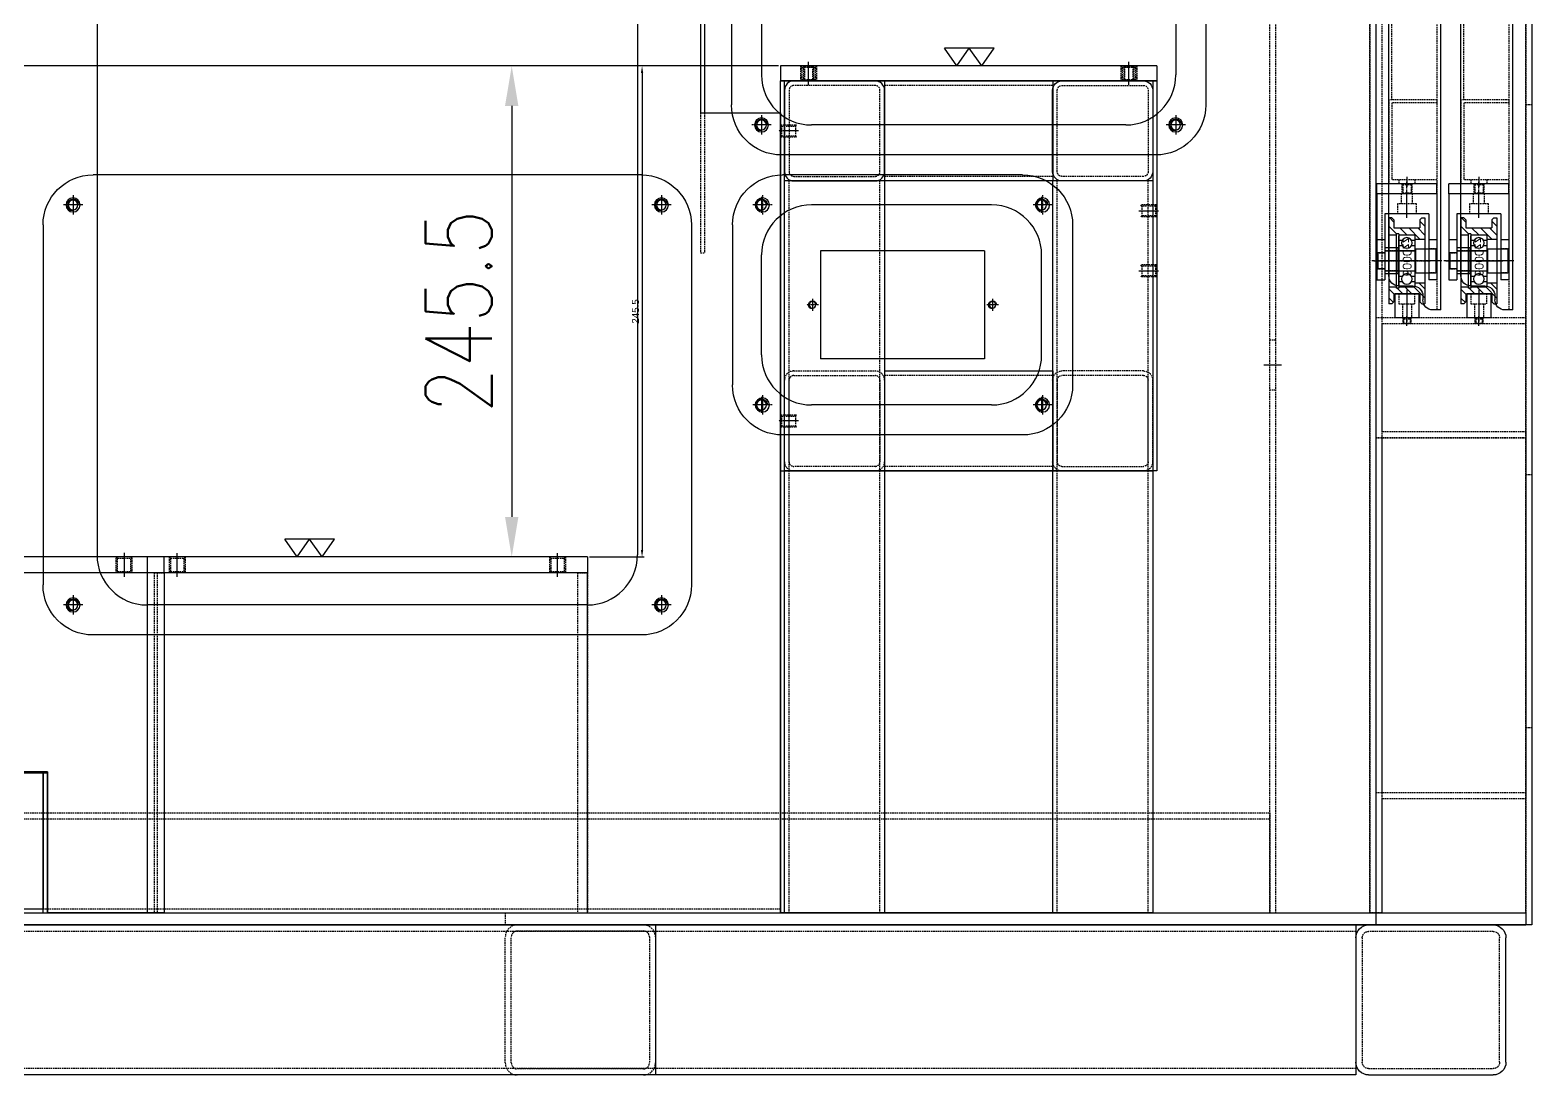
# Model space of a CAD drawing. Header units: millimetres. Extents: x -18234 to 26733, y 279 to 18488.
# Drawn here: x 18423 to 19174, y 5295 to 5817 of the extents above; entities that cross this region are included whole.
import ezdxf

# ---------------------------------------------------------------- set-up
doc = ezdxf.new("R2010")
doc.units = ezdxf.units.MM
doc.linetypes.add('CENTER', pattern=[2, 1.25, -0.25, 0.25, -0.25])
doc.linetypes.add('HIDDEN', pattern=[0.375, 0.25, -0.125])
doc.layers.add('CL', color=1, linetype='CENTER')
doc.layers.add('HL', color=2, linetype='HIDDEN')
doc.styles.add('ROAMNS', font='romans.shx', dxfattribs={"width": 0.8, "bigfont": 'whgtxt.shx'})
doc.styles.get("Standard").update_dxf_attribs({"font": 'arial.ttf'})
doc.styles.add('한글', font='romans.shx', dxfattribs={"bigfont": 'whgtxt.shx'})
doc.dimstyles.new('10 한덕_도면칫수', dxfattribs={"dimscale": 10, "dimtxt": 3.3, "dimasz": 2, "dimexe": 0.65, "dimexo": 1.25, "dimgap": 1, "dimtad": 1, "dimdsep": 46, "dimtxsty": 'ROAMNS', "dimcen": 0, "dimclrd": 7, "dimclre": 7, "dimclrt": 2, "dimadec": 0, "dimazin": 2, "dimtp": 0.1, "dimtm": 0.1, "dimtfac": 0.71, "dimtmove": 0, "dimatfit": 3, "dimfxl": 1, "dimlwd": -1, "dimlwe": -1, "dimarcsym": 1})
doc.dimstyles.new('사본 AM_ISO', dxfattribs={"dimtxt": 3.5, "dimasz": 3.5, "dimexe": 1, "dimexo": 1, "dimgap": 1.5, "dimtad": 1, "dimdsep": 46, "dimtxsty": 'Standard', "dimcen": 0, "dimclrd": 7, "dimclre": 7, "dimclrt": 2, "dimadec": 0, "dimazin": 2, "dimtp": 0.1, "dimtm": 0.1, "dimtfac": 0.71, "dimtmove": 0, "dimatfit": 3, "dimfxl": 8, "dimtfill": 1, "dimlwd": -1, "dimlwe": -1, "dimarcsym": 1})

# ---------------------------------------------------------------- blocks, each defined once
blk = doc.blocks.new('*D667')
at = {"color": 7, "linetype": 'ByBlock', "ltscale": 0.5, "transparency": 16777216}
for p, q in [((18784.83, 5799.13), (18657.53, 5799.13)), ((18664.03, 5779.13), (18664.03, 5573.63)), ((18675.48, 5553.63), (18670.53, 5553.63))]:
    blk.add_line(p, q, dxfattribs=at)
at = {"color": 7, "ltscale": 0.5, "transparency": 16777216}
for points in [[(18660.69, 5779.13), (18667.36, 5779.13), (18664.03, 5799.13)], [(18660.69, 5573.63), (18667.36, 5573.63), (18664.03, 5553.63)]]:
    blk.add_solid(points, dxfattribs=at)
at = {"layer": 'DEFPOINTS', "color": 0, "ltscale": 0.5, "transparency": 16777216}
for p in [(18797.33, 5799.13), (18662.98, 5553.63), (18664.03, 5553.63)]:
    blk.add_point(p, dxfattribs=at)
at = {"color": 2, "ltscale": 0.5, "transparency": 16777216, "insert": (18637.53, 5676.38), "char_height": 33, "attachment_point": 5, "rotation": 90, "style": 'ROAMNS', "bg_fill": 3, "box_fill_scale": 1.1, "bg_fill_color": 256, "bg_fill_true_color": 13158600, "bg_fill_transparency": 0}
blk.add_mtext('245.5', dxfattribs=at)
blk = doc.blocks.new('*D668')
at = {"color": 7, "linetype": 'ByBlock', "ltscale": 0.5, "transparency": 16777216}
for p, q in [((18784.83, 5799.13), (18395.41, 5799.13)), ((18401.91, 5779.13), (18401.91, 5253.13)), ((18408.13, 5233.13), (18395.41, 5233.13))]:
    blk.add_line(p, q, dxfattribs=at)
at = {"color": 7, "ltscale": 0.5, "transparency": 16777216}
for points in [[(18398.58, 5779.13), (18405.24, 5779.13), (18401.91, 5799.13)], [(18398.58, 5253.13), (18405.24, 5253.13), (18401.91, 5233.13)]]:
    blk.add_solid(points, dxfattribs=at)
at = {"layer": 'DEFPOINTS', "color": 0, "ltscale": 0.5, "transparency": 16777216}
for p in [(18797.33, 5799.13), (18401.91, 5233.13), (18420.63, 5233.13)]:
    blk.add_point(p, dxfattribs=at)
at = {"color": 2, "ltscale": 0.5, "transparency": 16777216, "insert": (18375.41, 5516.13), "char_height": 33, "attachment_point": 5, "rotation": 90, "style": 'ROAMNS', "bg_fill": 3, "box_fill_scale": 1.1, "bg_fill_color": 256, "bg_fill_true_color": 13158600, "bg_fill_transparency": 0}
blk.add_mtext('566', dxfattribs=at)
blk = doc.blocks.new('TUERTTRE')
at = {"color": 6, "ltscale": 0.5}
for p, q in [((299256.67, 16562.02), (299269.09, 16562.02)), ((299262.88, 16553.1), (299256.67, 16562.02)), ((299262.88, 16553.1), (299269.09, 16562.02)), ((299269.09, 16562.02), (299281.51, 16562.02)), ((299275.3, 16553.1), (299269.09, 16562.02)), ((299275.3, 16553.1), (299281.51, 16562.02))]:
    blk.add_line(p, q, dxfattribs=at)
blk = doc.blocks.new('78r5654')
at = {"ltscale": 0.5}
for p, q in [((237444.35, 2606.34), (237506.55, 2606.34)), ((237437.95, 2537.74), (237437.95, 2599.94)), ((237512.95, 2599.94), (237512.95, 2537.74)), ((237506.55, 2531.34), (237444.35, 2531.34))]:
    blk.add_line(p, q, dxfattribs=at)
for centre, start, end in [((237444.35, 2599.94), 90, 180), ((237506.55, 2599.94), 0, 90), ((237444.35, 2537.74), 180, 270), ((237506.55, 2537.74), 270, 0)]:
    blk.add_arc(centre, 6.4, start, end, dxfattribs=at)
at = {"layer": 'HL', "ltscale": 3}
for p, q in [((237441.15, 2537.74), (237441.15, 2599.94)), ((237444.35, 2603.14), (237506.55, 2603.14)), ((237509.75, 2599.94), (237509.75, 2537.74)), ((237506.55, 2534.54), (237444.35, 2534.54))]:
    blk.add_line(p, q, dxfattribs=at)
for centre, start, end in [((237444.35, 2599.94), 90, 180), ((237506.55, 2599.94), 0, 90), ((237444.35, 2537.74), 180, 270), ((237506.55, 2537.74), 270, 0)]:
    blk.add_arc(centre, 3.2, start, end, dxfattribs=at)
blk = doc.blocks.new('T7ETT')
at = {"ltscale": 0.5}
for p, q in [((208158.87, 18593.09), (206535.87, 18593.09)), ((206535.87, 18593.09), (206535.87, 18518.09)), ((206535.87, 18518.09), (208158.87, 18518.09))]:
    blk.add_line(p, q, dxfattribs=at)
at = {"layer": 'HL', "ltscale": 3}
for p, q in [((206535.87, 18589.89), (208158.87, 18589.89)), ((206535.87, 18521.29), (208158.87, 18521.29))]:
    blk.add_line(p, q, dxfattribs=at)
blk = doc.blocks.new('UWTWT')
at = {"ltscale": 0.5}
for p, q in [((206885.87, 18593.09), (206535.87, 18593.09)), ((206535.87, 18593.09), (206535.87, 18518.09)), ((206885.87, 18593.09), (206885.87, 18518.09)), ((206535.87, 18518.09), (206885.87, 18518.09))]:
    blk.add_line(p, q, dxfattribs=at)
at = {"layer": 'HL', "ltscale": 3}
for p, q in [((206535.87, 18589.89), (206885.87, 18589.89)), ((206535.87, 18521.29), (206885.87, 18521.29))]:
    blk.add_line(p, q, dxfattribs=at)
blk = doc.blocks.new('tyudrt')
at = {"layer": 'HL', "ltscale": 3}
for p, q in [((311320.86, 131.85), (311383.86, 131.85)), ((311320.86, 128.85), (311383.86, 128.85)), ((311314.86, 62.85), (311314.86, 125.85)), ((311317.86, 62.85), (311317.86, 125.85)), ((311386.86, 125.85), (311386.86, 62.85)), ((311389.86, 125.85), (311389.86, 62.85)), ((311383.86, 59.85), (311320.86, 59.85)), ((311383.86, 56.85), (311320.86, 56.85))]:
    blk.add_line(p, q, dxfattribs=at)
for centre, radius, start, end in [((311320.86, 125.85), 6, 90, 180), ((311320.86, 125.85), 3, 90, 180), ((311383.86, 125.85), 6, 0, 90), ((311383.86, 125.85), 3, 0, 90), ((311320.86, 62.85), 6, 180, 270), ((311320.86, 62.85), 3, 180, 270), ((311383.86, 62.85), 6, 270, 0), ((311383.86, 62.85), 3, 270, 0)]:
    blk.add_arc(centre, radius, start, end, dxfattribs=at)
blk = doc.blocks.new('567W45W')
at = {"ltscale": 0.5}
for p, q in [((195136.84, 17419.47), (195136.84, 16434.47)), ((195142.84, 17419.47), (195142.84, 16434.47)), ((195136.84, 16434.47), (195142.84, 16434.47))]:
    blk.add_line(p, q, dxfattribs=at)
at = {"layer": 'HL', "ltscale": 3}
blk.add_line((195136.84, 16944.47), (195142.84, 16944.47), dxfattribs=at)
blk = doc.blocks.new('e5y3q')
at = {"color": 6, "ltscale": 0.5}
for p, q in [((110805.03, -24522.91), (110805.03, -24098.91)), ((111466.53, -24098.91), (110805.03, -24098.91)), ((110805.03, -24098.91), (110805.03, -24105.91)), ((111466.53, -24098.91), (111466.53, -24228.91)), ((111466.53, -24110.91), (110810.03, -24110.91)), ((111466.53, -24228.91), (111506.53, -24228.91)), ((111506.53, -24228.91), (111506.53, -24628.91)), ((110805.03, -24522.91), (110905.03, -24522.91)), ((110905.03, -24628.91), (110905.03, -24522.91)), ((110992.03, -24558.91), (111138.03, -24558.91)), ((110992.03, -24628.91), (110992.03, -24558.91)), ((111138.03, -24628.91), (111138.03, -24558.91)), ((110905.03, -24628.91), (111506.53, -24628.91)), ((110992.03, -24626.91), (111138.03, -24626.91))]:
    blk.add_line(p, q, dxfattribs=at)
blk.add_arc((110810.03, -24105.91), 5, 180, 270, dxfattribs=at)
at = {"layer": 'HL', "ltscale": 3}
for p, q in [((111466.53, -24100.91), (110805.03, -24100.91)), ((110905.03, -24626.91), (110992.03, -24626.91)), ((111138.03, -24626.91), (111506.53, -24626.91))]:
    blk.add_line(p, q, dxfattribs=at)
blk = doc.blocks.new('89w4rw4')
at = {"color": 6, "ltscale": 0.5}
for p, q in [((107784.85, -24110.91), (107784.85, -24098.91)), ((107799.85, -24098.91), (107784.85, -24098.91)), ((107786.85, -24110.91), (107786.85, -24100.91)), ((107786.85, -24100.91), (107799.85, -24100.91)), ((107797.85, -24100.91), (107797.85, -24228.91)), ((107799.85, -24098.91), (107799.85, -24228.91)), ((107786.85, -24110.91), (107784.85, -24110.91)), ((107799.85, -24228.91), (107797.85, -24228.91))]:
    blk.add_line(p, q, dxfattribs=at)
at = {"layer": 'HL', "ltscale": 3}
for p, q in [((107797.85, -24228.91), (107797.85, -24298.91)), ((107799.85, -24228.91), (107799.85, -24298.91)), ((107799.85, -24298.91), (107797.85, -24298.91))]:
    blk.add_line(p, q, dxfattribs=at)
blk = doc.blocks.new('r6wtw')
at = {"color": 6, "ltscale": 0.5}
for p, q in [((107278.5, -24818.99), (107278.5, -24888.99)), ((107278.5, -24818.99), (107280.5, -24818.99)), ((107280.5, -24818.99), (107280.5, -24886.99)), ((107426.5, -24818.99), (107426.5, -24886.99)), ((107426.5, -24818.99), (107428.5, -24818.99)), ((107428.5, -24818.99), (107428.5, -24888.99)), ((107278.5, -24888.99), (107428.5, -24888.99)), ((107280.5, -24886.99), (107426.5, -24886.99))]:
    blk.add_line(p, q, dxfattribs=at)
blk = doc.blocks.new('r6utw')
at = {"color": 6}
for name, p in [('e5y3q', (-6528.91, 0)), ('r6wtw', (-2817.38, 260.07))]:
    blk.add_blockref(name, p, dxfattribs=at)
at = {"color": 6, "xscale": -1}
blk.add_blockref('89w4rw4', (212737.46, 0), dxfattribs=at)
blk = doc.blocks.new('6uqrr')
at = {"layer": 'CL', "ltscale": 0.5}
blk.add_line((112740.41, -23853.7), (112728.41, -23853.7), dxfattribs=at)
at = {"layer": 'HL', "ltscale": 3}
for p, q in [((112730.41, -23849.7), (112731.08, -23850.37)), ((112730.41, -23849.7), (112738.41, -23849.7)), ((112731.08, -23850.37), (112731.08, -23857.02)), ((112731.08, -23850.37), (112737.73, -23850.37)), ((112737.73, -23850.37), (112738.41, -23849.7)), ((112737.73, -23850.37), (112737.73, -23857.02)), ((112730.41, -23857.7), (112731.08, -23857.02)), ((112730.41, -23857.7), (112738.41, -23857.7)), ((112731.08, -23857.02), (112737.73, -23857.02)), ((112737.73, -23857.02), (112738.41, -23857.7))]:
    blk.add_line(p, q, dxfattribs=at)
blk = doc.blocks.new('rywrw')
at = {"color": 6, "ltscale": 0.5}
for p, q in [((112730.41, -24198.7), (112730.41, -23833.7)), ((112730.41, -23833.7), (112738.41, -23833.7)), ((112738.41, -24198.7), (112738.41, -23833.7)), ((112730.41, -24198.7), (112738.41, -24198.7))]:
    blk.add_line(p, q, dxfattribs=at)
at = {"color": 6}
for p in [(0, 0), (0, -190), (0, -325)]:
    blk.add_blockref('6uqrr', p, dxfattribs=at)
blk = doc.blocks.new('r5tuywew')
at = {"layer": 'HL', "ltscale": 3}
for p, q in [((112710.74, -24466.96), (112715.74, -24466.96)), ((112710.74, -24466.96), (112710.74, -24636.96)), ((112715.74, -24466.96), (112715.74, -24636.96)), ((112710.74, -24636.96), (112715.74, -24636.96))]:
    blk.add_line(p, q, dxfattribs=at)
blk = doc.blocks.new('45wr')
at = {"color": 6, "ltscale": 0.5}
for p, q in [((112123.22, -24466.96), (111758.22, -24466.96)), ((111758.22, -24466.96), (111758.22, -24488.96)), ((112123.22, -24466.96), (112123.22, -24636.96)), ((111833.22, -24498.96), (111768.22, -24498.96)), ((111833.22, -24636.96), (111833.22, -24498.96)), ((111914.47, -24566.46), (111914.47, -24636.96)), ((112064.97, -24566.46), (111914.47, -24566.46)), ((112064.97, -24566.46), (112064.97, -24636.96)), ((111914.47, -24636.96), (111833.22, -24636.96)), ((112123.22, -24636.96), (112064.97, -24636.96))]:
    blk.add_line(p, q, dxfattribs=at)
blk.add_arc((111768.22, -24488.96), 10, 180, 270, dxfattribs=at)
blk = doc.blocks.new('75tetrt')
at = {"color": 6, "rotation": 90}
blk.add_blockref('rywrw', (87994.8, -136101.01), dxfattribs=at)
at = {"color": 6}
for name, p in [('45wr', (70.28, 1096.35)), ('r5tuywew', (-807.23, 1096.35)), ('r5tuywew', (-522.23, 1096.35))]:
    blk.add_blockref(name, p, dxfattribs=at)
blk = doc.blocks.new('tyuiqr')
at = {"layer": 'CL', "ltscale": 0.5}
blk.add_line((114415.54, -24168.23), (114427.54, -24168.23), dxfattribs=at)
at = {"layer": 'HL', "ltscale": 3}
for p, q in [((114418.22, -24164.9), (114417.54, -24164.23)), ((114425.54, -24164.23), (114417.54, -24164.23)), ((114418.22, -24164.9), (114418.22, -24171.55)), ((114424.87, -24164.9), (114418.22, -24164.9)), ((114425.54, -24164.23), (114424.87, -24164.9)), ((114424.87, -24164.9), (114424.87, -24171.55)), ((114418.22, -24171.55), (114417.54, -24172.23)), ((114425.54, -24172.23), (114417.54, -24172.23)), ((114424.87, -24171.55), (114418.22, -24171.55)), ((114425.54, -24172.23), (114424.87, -24171.55))]:
    blk.add_line(p, q, dxfattribs=at)
blk = doc.blocks.new('t7iwtt')
at = {"color": 6, "ltscale": 0.5}
for p, q in [((114477.46, -24105.13), (114477.46, -24113.13)), ((114697.46, -24105.13), (114477.46, -24105.13)), ((114697.46, -24105.13), (114697.46, -24113.13)), ((114697.46, -24113.13), (114477.46, -24113.13))]:
    blk.add_line(p, q, dxfattribs=at)
at = {"color": 6, "rotation": 90}
for p in [(90324.24, -138530.67), (90514.24, -138530.67)]:
    blk.add_blockref('tyuiqr', p, dxfattribs=at)
blk = doc.blocks.new('t7w4t')
at = {"color": 6, "ltscale": 0.5}
for p, q in [((114697.46, -24534.48), (114477.46, -24534.48)), ((114477.46, -24534.48), (114477.46, -24704.47)), ((114697.46, -24704.47), (114697.46, -24534.48)), ((114477.46, -24704.47), (114697.46, -24704.47))]:
    blk.add_line(p, q, dxfattribs=at)
blk = doc.blocks.new('68qr')
at = {"layer": 'HL', "ltscale": 3}
for p, q in [((114226.88, -24534.48), (114221.88, -24534.48)), ((114221.88, -24534.48), (114221.88, -24704.47)), ((114226.88, -24534.48), (114226.88, -24704.47)), ((114226.88, -24704.47), (114221.88, -24704.47))]:
    blk.add_line(p, q, dxfattribs=at)
blk = doc.blocks.new('5yeqrt')
at = {"color": 6}
for name, p in [('t7iwtt', (0, 390.7)), ('t7w4t', (0, 812.05)), ('68qr', (255.58, 812.05))]:
    blk.add_blockref(name, p, dxfattribs=at)
at = {"color": 6, "xscale": -1}
blk.add_blockref('68qr', (228919.34, 812.05), dxfattribs=at)
blk = doc.blocks.new('56545')
at = {"ltscale": 0.5}
for p, q in [((237426.62, 2178.65), (237426.62, 2137.85)), ((237472.02, 2183.25), (237431.22, 2183.25)), ((237476.62, 2137.85), (237476.62, 2178.65)), ((237431.22, 2133.25), (237472.02, 2133.25))]:
    blk.add_line(p, q, dxfattribs=at)
for centre, start, end in [((237431.22, 2178.65), 90, 180), ((237472.02, 2178.65), 0, 90), ((237431.22, 2137.85), 180, 270), ((237472.02, 2137.85), 270, 0)]:
    blk.add_arc(centre, 4.6, start, end, dxfattribs=at)
at = {"layer": 'HL', "ltscale": 3}
for p, q in [((237428.92, 2178.65), (237428.92, 2137.85)), ((237472.02, 2180.95), (237431.22, 2180.95)), ((237474.32, 2137.85), (237474.32, 2178.65)), ((237431.22, 2135.55), (237472.02, 2135.55))]:
    blk.add_line(p, q, dxfattribs=at)
for centre, start, end in [((237431.22, 2178.65), 90, 180), ((237472.02, 2178.65), 0, 90), ((237431.22, 2137.85), 180, 270), ((237472.02, 2137.85), 270, 0)]:
    blk.add_arc(centre, 2.3, start, end, dxfattribs=at)
blk = doc.blocks.new('57WTEWR')
at = {"ltscale": 0.5}
for p, q in [((207561.59, 18318.75), (207477.59, 18318.75)), ((207477.59, 18318.75), (207477.59, 18268.75)), ((207561.59, 18318.75), (207561.59, 18268.75)), ((207477.59, 18268.75), (207561.59, 18268.75))]:
    blk.add_line(p, q, dxfattribs=at)
at = {"layer": 'HL', "ltscale": 3}
for p, q in [((207477.59, 18316.45), (207561.59, 18316.45)), ((207477.59, 18271.05), (207561.59, 18271.05))]:
    blk.add_line(p, q, dxfattribs=at)
blk = doc.blocks.new('56e43')
at = {"layer": 'HL', "ltscale": 3}
for p, q in [((237547.38, 2137.85), (237547.38, 2178.65)), ((237549.68, 2137.85), (237549.68, 2178.65)), ((237551.98, 2183.25), (237592.78, 2183.25)), ((237551.98, 2180.95), (237592.78, 2180.95)), ((237595.08, 2178.65), (237595.08, 2137.85)), ((237597.38, 2178.65), (237597.38, 2137.85)), ((237592.78, 2135.55), (237551.98, 2135.55)), ((237592.78, 2133.25), (237551.98, 2133.25))]:
    blk.add_line(p, q, dxfattribs=at)
for centre, radius, start, end in [((237551.98, 2178.65), 4.6, 90, 180), ((237551.98, 2178.65), 2.3, 90, 180), ((237592.78, 2178.65), 4.6, 0, 90), ((237592.78, 2178.65), 2.3, 0, 90), ((237551.98, 2137.85), 4.6, 180, 270), ((237551.98, 2137.85), 2.3, 180, 270), ((237592.78, 2137.85), 4.6, 270, 0), ((237592.78, 2137.85), 2.3, 270, 0)]:
    blk.add_arc(centre, radius, start, end, dxfattribs=at)
blk = doc.blocks.new('56WE4TE')
at = {"ltscale": 0.5}
for p, q in [((206953.59, 18318.75), (206587.59, 18318.75)), ((206587.59, 18318.75), (206587.59, 18268.75)), ((206953.59, 18318.75), (206953.59, 18268.75)), ((206587.59, 18268.75), (206953.59, 18268.75))]:
    blk.add_line(p, q, dxfattribs=at)
at = {"layer": 'HL', "ltscale": 3}
for p, q in [((206587.59, 18316.45), (206953.59, 18316.45)), ((206587.59, 18271.05), (206953.59, 18271.05))]:
    blk.add_line(p, q, dxfattribs=at)
blk = doc.blocks.new('53REYE')
at = {"layer": 'CL', "ltscale": 0.5}
blk.add_line((206234.52, 19611.92), (206234.52, 19623.42), dxfattribs=at)
at = {"layer": 'HL', "ltscale": 3}
for p, q in [((206232.02, 19621.42), (206232.45, 19620.98)), ((206232.02, 19621.42), (206232.02, 19613.92)), ((206236.58, 19620.98), (206232.45, 19620.98)), ((206232.45, 19620.98), (206232.45, 19614.35)), ((206237.02, 19621.42), (206236.58, 19620.98)), ((206236.58, 19620.98), (206236.58, 19614.35)), ((206237.02, 19621.42), (206237.02, 19613.92)), ((206232.45, 19614.35), (206232.02, 19613.92)), ((206236.58, 19614.35), (206232.45, 19614.35)), ((206236.58, 19614.35), (206237.02, 19613.92))]:
    blk.add_line(p, q, dxfattribs=at)
blk = doc.blocks.new('TUIR')
at = {"layer": 'CL', "ltscale": 0.5}
blk.add_line((206249.02, 19611.52), (206249.02, 19623.02), dxfattribs=at)
at = {"layer": 'HL', "ltscale": 3}
for p, q in [((206245.02, 19621.02), (206245.7, 19620.35)), ((206245.02, 19621.02), (206245.02, 19613.52)), ((206252.35, 19620.35), (206245.7, 19620.35)), ((206245.7, 19620.35), (206245.7, 19614.2)), ((206253.02, 19621.02), (206252.35, 19620.35)), ((206252.35, 19620.35), (206252.35, 19614.2)), ((206253.02, 19621.02), (206253.02, 19613.52)), ((206245.7, 19614.2), (206245.02, 19613.52)), ((206252.35, 19614.2), (206245.7, 19614.2)), ((206252.35, 19614.2), (206253.02, 19613.52))]:
    blk.add_line(p, q, dxfattribs=at)
blk = doc.blocks.new('UKWEYE')
at = {"color": 6, "ltscale": 0.5}
for p, q in [((116810.58, -28439.55), (116810.58, -28251.55)), ((116818.08, -28251.55), (116810.58, -28251.55)), ((116818.08, -28439.55), (116818.08, -28251.55)), ((116818.08, -28439.55), (116810.58, -28439.55))]:
    blk.add_line(p, q, dxfattribs=at)
at = {"extrusion": (0, 0, -1), "zscale": -1, "rotation": 90}
for name, p in [('TUIR', (-97197.06, -234514.58)), ('53REYE', (-97196.67, -234500.07)), ('TUIR', (-97197.06, -234674.58)), ('53REYE', (-97196.67, -234660.07))]:
    blk.add_blockref(name, p, dxfattribs=at)
blk = doc.blocks.new('yiwerw')
at = {"layer": 'CL', "ltscale": 0.5}
blk.add_line((240924.09, 36676.37), (240914.09, 36676.37), dxfattribs=at)
at = {"layer": 'HL', "ltscale": 3}
for p, q in [((240915.09, 36679.37), (240915.63, 36678.83)), ((240915.09, 36679.37), (240923.09, 36679.37)), ((240915.63, 36678.83), (240915.63, 36673.92)), ((240915.63, 36678.83), (240922.55, 36678.83)), ((240922.55, 36678.83), (240923.09, 36679.37)), ((240922.55, 36678.83), (240922.55, 36673.92)), ((240915.09, 36673.37), (240915.63, 36673.92)), ((240915.09, 36673.37), (240923.09, 36673.37)), ((240915.63, 36673.92), (240922.55, 36673.92)), ((240922.55, 36673.92), (240923.09, 36673.37))]:
    blk.add_line(p, q, dxfattribs=at)
blk = doc.blocks.new('67EWTE')
at = {"color": 6, "ltscale": 0.5}
for p, q in [((118320.44, -29360.15), (118320.44, -29555.15)), ((118322.44, -29360.15), (118320.44, -29360.15)), ((118322.44, -29360.15), (118322.44, -29555.15)), ((118320.44, -29555.15), (118322.44, -29555.15))]:
    blk.add_line(p, q, dxfattribs=at)
for p in [(-122594.65, -66101.52), (-122594.65, -66131.52)]:
    blk.add_blockref('yiwerw', p)
blk = doc.blocks.new('ERRW')
at = {"color": 6, "ltscale": 0.5}
for p, q in [((118616.12, -29360.15), (118432.12, -29360.15)), ((118432.12, -29360.15), (118432.12, -29555.15)), ((118616.12, -29555.15), (118616.12, -29360.15)), ((118432.12, -29555.15), (118616.12, -29555.15))]:
    blk.add_line(p, q, dxfattribs=at)
blk = doc.blocks.new('5yrwrr')
at = {"color": 6, "ltscale": 0.5}
for p, q in [((118320.44, -29631.36), (118320.44, -30047.36)), ((118322.44, -29631.36), (118320.44, -29631.36)), ((118322.44, -29631.36), (118322.44, -30047.36)), ((118320.44, -29852.36), (118322.44, -29852.36)), ((118320.44, -30047.36), (118322.44, -30047.36))]:
    blk.add_line(p, q, dxfattribs=at)
at = {"extrusion": (0, 0, -1), "zscale": -1, "rotation": 180}
for p in [(122594.65, 6799.02), (122594.65, 6654.02)]:
    blk.add_blockref('yiwerw', p, dxfattribs=at)
blk = doc.blocks.new('6urtw')
at = {"color": 6, "ltscale": 0.5}
for p, q in [((118649.37, -29746.16), (118465.37, -29746.16)), ((118465.37, -29746.16), (118465.37, -29967.16)), ((118649.37, -29967.16), (118649.37, -29746.16)), ((118465.37, -29967.16), (118649.37, -29967.16))]:
    blk.add_line(p, q, dxfattribs=at)
blk = doc.blocks.new('eywrwtq')
at = {"color": 6}
for name, p in [('TUERTTRE', (-180741.93, -44218.73)), ('67EWTE', (113.04, 1687.01)), ('ERRW', (3.37, 1687.01)), ('6urtw', (-29.89, 1878.03))]:
    blk.add_blockref(name, p, dxfattribs=at)
at = {"color": 6, "xscale": -1, "rotation": 270}
blk.add_blockref('UKWEYE', (146873.04, -144483.72), dxfattribs=at)
at = {"color": 0}
for name, p in [('56545', (-118991.13, -29856.38)), ('56e43', (-119111.89, -30001.38))]:
    blk.add_blockref(name, p, dxfattribs=at)
for p in [(-88992.11, -45991.88), (-88992.11, -46136.88)]:
    blk.add_blockref('57WTEWR', p)
at = {"color": 0, "xscale": -1}
for name, p in [('56545', (356046.1, -29856.38)), ('56e43', (356166.86, -30001.38))]:
    blk.add_blockref(name, p, dxfattribs=at)
at = {"color": 6, "rotation": 180}
blk.add_blockref('5yrwrr', (236941.92, -57720.49), dxfattribs=at)
at = {"rotation": 90}
for p in [(136754.23, -234676.72), (136888.23, -234676.72)]:
    blk.add_blockref('56WE4TE', p, dxfattribs=at)
blk = doc.blocks.new('*D496')
at = {"color": 7, "linetype": 'ByBlock', "ltscale": 0.5, "transparency": 16777216}
for p, q in [((114542.27, -25179.81), (114473.09, -25179.81)), ((114474.09, -25183.31), (114474.09, -25421.81)), ((114447.77, -25425.31), (114475.09, -25425.31))]:
    blk.add_line(p, q, dxfattribs=at)
at = {"color": 7, "ltscale": 0.5, "transparency": 16777216}
for points in [[(114473.51, -25183.31), (114474.67, -25183.31), (114474.09, -25179.81)], [(114473.51, -25421.81), (114474.67, -25421.81), (114474.09, -25425.31)]]:
    blk.add_solid(points, dxfattribs=at)
at = {"layer": 'DEFPOINTS', "color": 0, "ltscale": 0.5, "transparency": 16777216}
for p in [(114543.27, -25179.81), (114446.77, -25425.31), (114474.09, -25425.31)]:
    blk.add_point(p, dxfattribs=at)
at = {"color": 2, "ltscale": 0.5, "transparency": 16777216, "insert": (114470.84, -25302.56), "char_height": 3.5, "attachment_point": 5, "rotation": 90, "bg_fill": 3, "box_fill_scale": 1.1, "bg_fill_color": 256, "bg_fill_true_color": 13158600, "bg_fill_transparency": 0}
blk.add_mtext('245.5', dxfattribs=at)
blk = doc.blocks.new('ertwwe')
at = {"ltscale": 0.5}
blk.add_circle((161401.83, 30797.41), 3.5, dxfattribs=at)
at = {"layer": 'CL', "ltscale": 0.5}
for p, q in [((161401.83, 30802.26), (161401.83, 30792.57)), ((161396.99, 30797.41), (161406.67, 30797.41))]:
    blk.add_line(p, q, dxfattribs=at)
blk = doc.blocks.new('56urfw')
at = {"ltscale": 0.5}
blk.add_circle((157533.11, 30589.18), 1.62, dxfattribs=at)
at = {"color": 1, "ltscale": 0.5}
blk.add_arc((157533.11, 30589.18), 2, 270, 180, dxfattribs=at)
at = {"layer": 'CL', "ltscale": 0.5}
for p, q in [((157533.11, 30592.18), (157533.11, 30586.18)), ((157530.11, 30589.18), (157536.11, 30589.18))]:
    blk.add_line(p, q, dxfattribs=at)
blk = doc.blocks.new('tyuwerwt')
at = {"ltscale": 0.5}
for p, q in [((160777.84, 30762.92), (160897.84, 30762.92)), ((160752.84, 30737.92), (160752.84, 30657.92)), ((160922.84, 30737.92), (160922.84, 30657.92)), ((160796.84, 30724.92), (160796.84, 30670.92)), ((160796.84, 30724.92), (160878.84, 30724.92)), ((160878.84, 30724.92), (160878.84, 30670.92)), ((160796.84, 30670.92), (160878.84, 30670.92)), ((160777.84, 30632.92), (160897.84, 30632.92))]:
    blk.add_line(p, q, dxfattribs=at)
for centre, start, end in [((160777.84, 30737.92), 90, 180), ((160897.84, 30737.92, 0), 0, 90), ((160777.84, 30657.92), 180, 270), ((160897.84, 30657.92, 0), 270, 360)]:
    blk.add_arc(centre, 25, start, end, dxfattribs=at)
for name, p in [('ertwwe', (-633.99, -49.49)), ('ertwwe', (-493.99, -49.49)), ('56urfw', (3259.73, 108.74)), ('56urfw', (3349.73, 108.74)), ('ertwwe', (-633.99, -149.49)), ('ertwwe', (-493.99, -149.49))]:
    blk.add_blockref(name, p)
blk = doc.blocks.new('r6werwt')
at = {"ltscale": 0.5}
for p, q in [((161001.34, 30792.92), (161275.34, 30792.92)), ((160976.34, 30767.92), (160976.34, 30587.92)), ((161300.34, 30767.92), (161300.34, 30587.92)), ((161001.34, 30562.92), (161275.34, 30562.92))]:
    blk.add_line(p, q, dxfattribs=at)
for centre, start, end in [((161001.34, 30767.92), 90, 180), ((161275.34, 30767.92), 0, 90), ((161001.34, 30587.92), 180, 270), ((161275.34, 30587.92), 270, 0)]:
    blk.add_arc(centre, 25, start, end, dxfattribs=at)
for p in [(-410.49, -19.49), (-116.49, -19.49), (-410.49, -219.49), (-116.49, -219.49)]:
    blk.add_blockref('ertwwe', p)
blk = doc.blocks.new('rtuset')
at = {"ltscale": 0.5}
for p, q in [((160744.34, 31082.92), (160931.34, 31082.92)), ((160719.34, 31057.92), (160719.34, 30827.92)), ((160956.34, 31057.92), (160956.34, 30827.92)), ((160744.34, 30802.92), (160931.34, 30802.92))]:
    blk.add_line(p, q, dxfattribs=at)
for centre, start, end in [((160744.34, 31057.92), 90, 180), ((160931.34, 31057.92, 0), 0, 90), ((160744.34, 30827.92), 180, 270), ((160931.34, 30827.92, 0), 270, 0)]:
    blk.add_arc(centre, 25, start, end, dxfattribs=at)
for p in [(-667.49, 270.51), (-460.49, 270.51), (-667.49, 20.51), (-460.49, 20.51)]:
    blk.add_blockref('ertwwe', p)
blk = doc.blocks.new('tyrtyu')
at = {"layer": 'CL'}
blk.add_line((-18266.34, 7235.12), (-18266.34, 7230.12), dxfattribs=at)
at = {"layer": 'HL', "ltscale": 3}
for p, q in [((-18270.34, 7233.62), (-18270.34, 7231.62)), ((-18262.34, 7233.62), (-18262.34, 7231.62))]:
    blk.add_line(p, q, dxfattribs=at)
blk = doc.blocks.new('tytrturu')
at = {"layer": 'HL', "ltscale": 3}
for p, q in [((-17591.51, 10560.16), (-17590.01, 10560.16)), ((-17591.51, 10538.16), (-17590.01, 10538.16))]:
    blk.add_line(p, q, dxfattribs=at)
blk = doc.blocks.new('tytryutu')
at = {"layer": 'CL'}
for p, q in [((-17684.88, 9947.16), (-17678.88, 9947.16)), ((-17684.88, 9887.16), (-17678.88, 9887.16))]:
    blk.add_line(p, q, dxfattribs=at)
at = {"layer": 'HL', "ltscale": 3}
for p, q in [((-17682.88, 9959.66), (-17680.88, 9959.66)), ((-17682.88, 9874.66), (-17680.88, 9874.66))]:
    blk.add_line(p, q, dxfattribs=at)
blk = doc.blocks.new('tyqrr')
at = {"layer": 'CL'}
blk.add_line((200805.98, 17330.07), (200805.98, 17336.07), dxfattribs=at)
at = {"layer": 'HL', "ltscale": 3}
for p, q in [((200799.38, 17332.07), (200799.38, 17334.07)), ((200812.58, 17332.07), (200812.58, 17334.07))]:
    blk.add_line(p, q, dxfattribs=at)
blk = doc.blocks.new('rtyq2eqe')
blk.add_line((202723.51, 14752.03), (202749.51, 14752.03))
at = {"ltscale": 0.5}
for p, q in [((202723.51, 13759.03), (202723.51, 14752.03)), ((202749.51, 13776.03), (202749.51, 14752.03)), ((202732.51, 13766.03), (202732.51, 13764.03)), ((202744.51, 13771.03), (202737.51, 13771.03)), ((202723.51, 13759.03), (202727.51, 13759.03))]:
    blk.add_line(p, q, dxfattribs=at)
blk.add_arc((202744.51, 13776.03), 5, 270, 0)
for centre, start, end in [((202727.51, 13764.03), 270, 0), ((202737.51, 13766.03), 90, 180)]:
    blk.add_arc(centre, 5, start, end, dxfattribs=at)
at = {"layer": 'HL', "ltscale": 3}
for p, q in [((202725.51, 14750.03), (202748.01, 14750.03)), ((202725.51, 14750.03), (202725.51, 13759.03)), ((202748.01, 13864.03), (202748.01, 14750.03)), ((202725.51, 14711.53), (202748.01, 14711.53)), ((202725.51, 14710.03), (202749.51, 14710.03)), ((202723.51, 14622.03), (202725.51, 14622.03)), ((202725.51, 13864.03), (202749.51, 13864.03)), ((202725.51, 13864.03), (202725.51, 13862.53)), ((202725.51, 13862.53), (202748.01, 13862.53)), ((202748.01, 13862.53), (202748.01, 13824.03)), ((202749.51, 13864.03), (202749.51, 13822.03)), ((202725.51, 13824.03), (202748.01, 13824.03)), ((202725.51, 13824.03), (202725.51, 13822.03)), ((202725.51, 13822.03), (202749.51, 13822.03))]:
    blk.add_line(p, q, dxfattribs=at)
for name, p in [('tyqrr', (1930.53, -2582.05)), ('tytrturu', (220339.52, 4184.86)), ('tytryutu', (220406.39, 4304.86)), ('tyrtyu', (221006.84, 6590.4))]:
    blk.add_blockref(name, p)
blk = doc.blocks.new('trtyrr')
at = {"layer": 'CL'}
blk.add_line((-17983.17, 8758.15), (-17990.17, 8758.15), dxfattribs=at)
at = {"layer": 'HL', "ltscale": 3}
for p, q in [((-17989.17, 8760.65), (-17988.73, 8760.22)), ((-17989.17, 8760.65), (-17984.17, 8760.65)), ((-17988.73, 8760.22), (-17988.73, 8756.09)), ((-17988.73, 8760.22), (-17984.6, 8760.22)), ((-17984.6, 8760.22), (-17984.17, 8760.65)), ((-17984.6, 8760.22), (-17984.6, 8756.09)), ((-17989.17, 8755.65), (-17988.73, 8756.09)), ((-17989.17, 8755.65), (-17984.17, 8755.65)), ((-17988.73, 8756.09), (-17984.6, 8756.09)), ((-17984.6, 8756.09), (-17984.17, 8755.65))]:
    blk.add_line(p, q, dxfattribs=at)
blk = doc.blocks.new('ryuew')
at = {"ltscale": 0.5}
for p, q in [((201655.49, 16182.91), (201660.49, 16182.91)), ((201655.49, 16182.91), (201655.49, 16152.91)), ((201660.49, 16182.91), (201660.49, 16152.91)), ((201655.49, 16152.91), (201660.49, 16152.91))]:
    blk.add_line(p, q, dxfattribs=at)
at = {"extrusion": (0, 0, -1), "zscale": -1}
blk.add_blockref('trtyrr', (-183671.33, 7409.75), dxfattribs=at)
blk = doc.blocks.new('tyuwtt')
at = {"layer": 'CL'}
blk.add_line((-18535.92, 8734.93), (-18528.92, 8734.93), dxfattribs=at)
at = {"layer": 'HL', "ltscale": 3}
for p, q in [((-18534.42, 8738.93), (-18530.42, 8738.93)), ((-18534.42, 8730.93), (-18530.42, 8730.93))]:
    blk.add_line(p, q, dxfattribs=at)
blk = doc.blocks.new('RERE')
at = {"layer": 'CL'}
blk.add_line((201660.76, 16292.72), (201667.76, 16292.72), dxfattribs=at)
at = {"layer": 'HL', "ltscale": 3}
for p, q in [((201662.26, 16298.72), (201666.26, 16298.72)), ((201662.26, 16286.72), (201666.26, 16286.72))]:
    blk.add_line(p, q, dxfattribs=at)
blk = doc.blocks.new('IERWT')
at = {"layer": 'CL', "ltscale": 0.5}
blk.add_line((201717.61, 16347.01), (201717.61, 16361.01), dxfattribs=at)
at = {"layer": 'HL', "ltscale": 3}
for p, q in [((201712.86, 16349.01), (201712.86, 16354.01)), ((201712.86, 16354.01), (201722.36, 16354.01)), ((201714.86, 16354.01), (201714.86, 16359.01)), ((201720.36, 16354.01), (201720.36, 16359.01)), ((201722.36, 16354.01), (201722.36, 16349.01))]:
    blk.add_line(p, q, dxfattribs=at)
blk = doc.blocks.new('TUQEQR')
for p, q in [((201662.26, 16326.22), (201662.26, 16283.22)), ((201692.26, 16326.22), (201692.26, 16283.22)), ((201666.26, 16316.22), (201666.26, 16283.22)), ((201688.26, 16316.22), (201688.26, 16283.22)), ((201662.26, 16283.22), (201666.26, 16283.22)), ((201692.26, 16283.22), (201688.26, 16283.22))]:
    blk.add_line(p, q)
at = {"ltscale": 0.5}
for p, q in [((201662.26, 16326.22), (201692.26, 16326.22)), ((201666.26, 16316.22), (201688.26, 16316.22)), ((201662.26, 16303.22), (201666.26, 16303.22)), ((201688.26, 16303.22), (201692.26, 16303.22))]:
    blk.add_line(p, q, dxfattribs=at)
for name, p in [('IERWT', (-40.34, -32.79)), ('RERE', (0, 0))]:
    blk.add_blockref(name, p)
at = {"extrusion": (0, 0, -1), "zscale": -1}
blk.add_blockref('tyuwtt', (-183157.84, 7557.78), dxfattribs=at)
blk = doc.blocks.new('UTREE')
at = {"ltscale": 0.5}
h = blk.add_hatch(dxfattribs=at)
h.set_pattern_fill('ANSI31', color=1, style=0)
h.paths.add_polyline_path([(201430.48, 16367.01), (201438.48, 16367.01), (201438.48, 16367.61), (201439.83, 16367.61), (201439.83, 16367.01), (201443.48, 16367.01), (201443.48, 16375.51), (201441.98, 16375.51), (201440.98, 16374.51), (201440.98, 16370.51), (201427.98, 16370.51), (201427.98, 16374.51), (201426.98, 16375.51), (201425.48, 16375.51), (201425.48, 16364.91), (201430.48, 16364.91)])
h.paths.add_polyline_path([(201440.98, 16337.51), (201440.98, 16333.51), (201441.98, 16332.51), (201443.48, 16332.51), (201443.48, 16341.01), (201439.83, 16341.01), (201439.83, 16340.41), (201438.48, 16340.41), (201438.48, 16341.01), (201430.48, 16341.01), (201430.48, 16343.11), (201425.48, 16343.11), (201425.48, 16332.51), (201426.98, 16332.51), (201427.98, 16333.51), (201427.98, 16337.51)])
for p, q in [((201425.48, 16375.51), (201425.48, 16332.51)), ((201426.98, 16375.51), (201425.48, 16375.51)), ((201427.98, 16374.51), (201426.98, 16375.51)), ((201427.98, 16374.51), (201427.98, 16370.51)), ((201440.98, 16370.51), (201427.98, 16370.51)), ((201441.98, 16375.51), (201440.98, 16374.51)), ((201440.98, 16374.51), (201440.98, 16370.51)), ((201441.98, 16375.51), (201443.48, 16375.51)), ((201443.48, 16375.51), (201443.48, 16332.51)), ((201430.48, 16364.91), (201425.48, 16364.91)), ((201430.48, 16367.01), (201430.48, 16341.01)), ((201438.48, 16367.01), (201430.48, 16367.01)), ((201438.48, 16367.61), (201438.48, 16340.41)), ((201438.48, 16367.61), (201439.83, 16367.61)), ((201439.83, 16367.61), (201439.83, 16340.41)), ((201443.48, 16367.01), (201439.83, 16367.01)), ((201430.48, 16343.11), (201425.48, 16343.11)), ((201438.48, 16341.01), (201430.48, 16341.01)), ((201438.48, 16340.41), (201439.83, 16340.41)), ((201443.48, 16341.01), (201439.83, 16341.01)), ((201426.98, 16332.51), (201425.48, 16332.51)), ((201427.98, 16333.51), (201426.98, 16332.51)), ((201427.98, 16337.51), (201427.98, 16333.51)), ((201440.98, 16337.51), (201427.98, 16337.51)), ((201440.98, 16337.51), (201440.98, 16333.51)), ((201440.98, 16333.51), (201441.98, 16332.51)), ((201441.98, 16332.51), (201443.48, 16332.51))]:
    blk.add_line(p, q, dxfattribs=at)
at = {"layer": 'CL', "ltscale": 0.5}
blk.add_line((201446.48, 16354.01), (201422.48, 16354.01), dxfattribs=at)
blk = doc.blocks.new('67etrre')
at = {"color": 1, "ltscale": 0.5}
for p, q in [((306751.98, 12561.36), (306751.98, 12536.36)), ((306753.67, 12559.19), (306751.98, 12559.19)), ((306753.67, 12556.53), (306751.98, 12556.53)), ((306759.48, 12561.86), (306752.48, 12561.86)), ((306759.98, 12559.19), (306758.29, 12559.19)), ((306759.98, 12556.53), (306758.29, 12556.53)), ((306759.98, 12536.36), (306759.98, 12561.36)), ((306752.48, 12553.86), (306759.48, 12553.86)), ((306753.67, 12541.19), (306751.98, 12541.19)), ((306759.48, 12543.86), (306752.48, 12543.86)), ((306759.98, 12541.19), (306758.29, 12541.19)), ((306753.67, 12538.53), (306751.98, 12538.53)), ((306752.48, 12535.86), (306759.48, 12535.86)), ((306759.98, 12538.53), (306758.29, 12538.53))]:
    blk.add_line(p, q, dxfattribs=at)
for centre in [(306755.98, 12557.86), (306755.98, 12539.86)]:
    blk.add_circle(centre, 2.67, dxfattribs=at)
for centre, start, end in [((306752.48, 12561.36), 90, 180), ((306759.48, 12561.36), 0, 90), ((306752.48, 12554.36), 180, 270), ((306759.48, 12554.36), 270, 0), ((306752.48, 12543.36), 90, 180), ((306759.48, 12543.36), 0, 90), ((306752.48, 12536.36), 180, 270), ((306759.48, 12536.36), 270, 0)]:
    blk.add_arc(centre, 0.5, start, end, dxfattribs=at)
at = {"layer": 'CL', "ltscale": 0.5}
blk.add_line((306750.98, 12548.86), (306760.98, 12548.86), dxfattribs=at)
at = {"ltscale": 0.5, "style": '한글'}
blk.add_text('6000zz', height=4, rotation=90, dxfattribs=at).set_placement((306757.88, 12541.03))
blk = doc.blocks.new('7UERE')
at = {"ltscale": 0.5}
for p, q in [((201578.54, 16473.57), (201579.04, 16474.07)), ((201578.54, 16473.57), (201578.54, 16462.57)), ((201589.04, 16474.07), (201579.04, 16474.07)), ((201579.04, 16474.07), (201579.04, 16462.07)), ((201589.04, 16462.07), (201589.04, 16474.07)), ((201604.54, 16473.07), (201589.04, 16473.07)), ((201578.54, 16462.57), (201579.04, 16462.07)), ((201589.04, 16462.07), (201579.04, 16462.07)), ((201604.54, 16463.07), (201589.04, 16463.07))]:
    blk.add_line(p, q, dxfattribs=at)
for p, q in [((201604.54, 16473.07), (201604.54, 16463.07)), ((201604.54, 16472.07), (201608.04, 16472.07)), ((201608.04, 16472.07), (201608.54, 16471.57)), ((201608.04, 16472.07), (201608.04, 16464.07)), ((201608.54, 16471.57), (201608.54, 16464.57)), ((201604.54, 16464.07), (201608.04, 16464.07)), ((201608.54, 16464.57), (201608.04, 16464.07))]:
    blk.add_line(p, q)
at = {"layer": 'CL'}
blk.add_line((201576.04, 16468.07), (201611.04, 16468.07), dxfattribs=at)
blk = doc.blocks.new('YURTETT')
at = {"ltscale": 0.5}
for p, q in [((201630.72, 16474.57), (201637.22, 16474.57)), ((201630.72, 16474.57), (201630.72, 16461.57)), ((201637.22, 16474.57), (201637.22, 16461.57)), ((201630.72, 16461.57), (201637.22, 16461.57))]:
    blk.add_line(p, q, dxfattribs=at)
at = {"layer": 'CL', "ltscale": 0.5}
blk.add_line((201628.72, 16468.07), (201639.22, 16468.07), dxfattribs=at)
at = {"layer": 'HL', "ltscale": 3}
for p, q in [((201630.72, 16473.07), (201637.22, 16473.07)), ((201630.72, 16463.07), (201637.22, 16463.07))]:
    blk.add_line(p, q, dxfattribs=at)
blk = doc.blocks.new('RTYQEQ')
for name, p in [('TUQEQR', (-68.47, 300.44)), ('67etrre', (-105147.18, 4044.3)), ('7UERE', (15.26, 125.09)), ('YURTETT', (-17.42, 125.09))]:
    blk.add_blockref(name, p)
at = {"color": 1}
blk.add_blockref('UTREE', (174.32, 239.15), dxfattribs=at)
blk = doc.blocks.new('6wtte')
for name, p in [('rtyq2eqe', (0, 1491.68)), ('RTYQEQ', (1131.71, -1317.95))]:
    blk.add_blockref(name, p)
at = {"rotation": 90}
blk.add_blockref('ryuew', (218908.41, -186346.79), dxfattribs=at)
blk = doc.blocks.new('ytrtytu')
at = {"layer": 'CL'}
blk.add_line((-17793.76, 7005.92), (-17793.76, 6989.92), dxfattribs=at)
at = {"layer": 'HL', "ltscale": 3}
for p, q in [((-17797.76, 6998.92), (-17797.76, 7003.92)), ((-17789.76, 7003.92), (-17789.76, 6998.92)), ((-17789.76, 6998.92), (-17797.76, 6998.92)), ((-17796.01, 6998.92), (-17796.01, 6991.92)), ((-17791.51, 6998.92), (-17791.51, 6991.92))]:
    blk.add_line(p, q, dxfattribs=at)
blk = doc.blocks.new('ytrrtr')
for p, q in [((-17585.08, 7239.57), (-17573.08, 7239.57)), ((-17585.08, 7239.57), (-17585.08, 7227.57)), ((-17573.08, 7239.57), (-17573.08, 7227.57)), ((-17585.08, 7227.57), (-17573.08, 7227.57))]:
    blk.add_line(p, q)
blk.add_blockref('ytrtytu', (214.68, 235.65))
blk = doc.blocks.new('yje')
at = {"layer": 'CL', "ltscale": 0.5}
blk.add_line((157541.11, 30589.18), (157536.11, 30589.18), dxfattribs=at)
at = {"layer": 'HL', "ltscale": 3}
for p, q in [((157537.11, 30591.18), (157537.49, 30590.8)), ((157537.11, 30591.18), (157540.11, 30591.18)), ((157537.49, 30590.8), (157537.49, 30587.56)), ((157537.49, 30590.8), (157539.73, 30590.8)), ((157539.73, 30590.8), (157540.11, 30591.18)), ((157539.73, 30590.8), (157539.73, 30587.56)), ((157537.11, 30587.18), (157537.49, 30587.56)), ((157537.11, 30587.18), (157540.11, 30587.18)), ((157537.49, 30587.56), (157539.73, 30587.56)), ((157539.73, 30587.56), (157540.11, 30587.18))]:
    blk.add_line(p, q, dxfattribs=at)
blk = doc.blocks.new('65433')
at = {"layer": 'HL', "ltscale": 3}
for p, q in [((161219.96, 29871.68), (161294.96, 29871.68)), ((161219.96, 29871.68), (161219.96, 29868.68)), ((161294.96, 29871.68), (161294.96, 29811.68)), ((161219.96, 29868.68), (161291.96, 29868.68)), ((161291.96, 29868.68), (161291.96, 29814.68)), ((161219.96, 29814.68), (161291.96, 29814.68)), ((161219.96, 29814.68), (161219.96, 29811.68)), ((161219.96, 29811.68), (161294.96, 29811.68))]:
    blk.add_line(p, q, dxfattribs=at)
at = {"rotation": 270}
for p in [(130654.28, 187408.79), (130690.28, 187408.79)]:
    blk.add_blockref('yje', p, dxfattribs=at)
blk = doc.blocks.new('56w3rw')
at = {"layer": 'HL', "ltscale": 3}
for p, q in [((159619.03, 29634.18), (159694.03, 29634.18)), ((159619.03, 29634.18), (159619.03, 29631.18)), ((159619.03, 29631.18), (159691.03, 29631.18)), ((159691.03, 29631.18), (159691.03, 29574.18)), ((159694.03, 29634.18), (159694.03, 29574.18)), ((159691.03, 29574.18), (159694.03, 29574.18))]:
    blk.add_line(p, q, dxfattribs=at)
blk = doc.blocks.new('54ww3')
at = {"ltscale": 0.5}
for p, q in [((159616.03, 30968.18), (159616.03, 29568.18)), ((159616.03, 29568.18), (159694.03, 29568.18))]:
    blk.add_line(p, q, dxfattribs=at)
at = {"layer": 'HL', "ltscale": 3}
for p, q in [((159619.03, 30965.18), (159619.03, 29568.18)), ((159616.03, 29978.18), (159619.03, 29978.18)), ((159616.03, 29793.18), (159619.03, 29793.18)), ((159616.03, 29666.72), (159619.03, 29666.72)), ((159616.03, 29568.18), (159619.03, 29568.18))]:
    blk.add_line(p, q, dxfattribs=at)
blk = doc.blocks.new('r64wrtw')
at = {"ltscale": 0.5}
blk.add_line((159694.03, 30968.18), (159694.03, 29568.18), dxfattribs=at)
blk.add_blockref('54ww3', (0, 0))
blk = doc.blocks.new('rtwerwer')
at = {"layer": 'HL', "ltscale": 3}
for p, q in [((159619.03, 31973.68), (159619.03, 33302.68)), ((159691.03, 33302.68), (159691.03, 31973.68)), ((159694.03, 33302.68), (159694.03, 31973.68)), ((159694.03, 31973.68), (159619.03, 31973.68))]:
    blk.add_line(p, q, dxfattribs=at)
blk = doc.blocks.new('yrter')
at = {"layer": 'HL', "ltscale": 3}
for p, q in [((161043.35, 29811.68), (161043.35, 29634.18)), ((161118.35, 29811.68), (161043.35, 29811.68)), ((161115.35, 29811.68), (161115.35, 29634.18)), ((161118.35, 29811.68), (161118.35, 29634.18)), ((161043.35, 29634.18), (161118.35, 29634.18))]:
    blk.add_line(p, q, dxfattribs=at)
blk = doc.blocks.new('5retwet')
for name, p in [('r64wrtw', (-2529.77, -1653.07)), ('rtwerwer', (-2529.77, -4052.56)), ('65433', (-4130.69, -1653.07)), ('yrter', (-3954.09, -1653.07)), ('56w3rw', (-2529.77, -1653.07))]:
    blk.add_blockref(name, p)
blk = doc.blocks.new('r6eteye')
at = {"layer": 'HL', "ltscale": 3}
for p, q in [((164615.76, 33325.42), (164615.76, 33275.42)), ((165419.76, 33325.42), (164615.76, 33325.42)), ((165419.76, 33322.42), (164615.76, 33322.42)), ((165419.76, 33275.42), (164615.76, 33275.42))]:
    blk.add_line(p, q, dxfattribs=at)
blk = doc.blocks.new('567tee')
at = {"layer": 'CL', "ltscale": 0.5}
blk.add_line((164991.64, 34750.48), (164982.64, 34750.48), dxfattribs=at)
at = {"layer": 'HL', "ltscale": 3}
for p, q in [((164988.64, 34762.98), (164985.64, 34762.98)), ((164988.64, 34737.98), (164985.64, 34737.98))]:
    blk.add_line(p, q, dxfattribs=at)
blk = doc.blocks.new('564r3')
at = {"layer": 'HL', "ltscale": 3}
for p, q in [((164938.64, 34476.48), (164938.64, 35805.48)), ((164985.64, 34476.48), (164985.64, 35805.48)), ((164988.64, 34476.48), (164988.64, 35805.48)), ((164988.64, 34476.48), (164938.64, 34476.48))]:
    blk.add_line(p, q, dxfattribs=at)
blk.add_blockref('567tee', (0, 0))
blk = doc.blocks.new('5764636')
at = {"ltscale": 0.5}
blk.add_circle((163000.09, 32886.01), 2.46, dxfattribs=at)
at = {"color": 1, "ltscale": 0.5}
blk.add_arc((163000.09, 32886.01), 3, 270, 180, dxfattribs=at)
at = {"layer": 'CL', "ltscale": 0.5}
for p, q in [((163000.09, 32890.01), (163000.09, 32882.01)), ((162996.09, 32886.01), (163004.09, 32886.01))]:
    blk.add_line(p, q, dxfattribs=at)
blk = doc.blocks.new('567tew')
at = {"ltscale": 0.5}
for p, q in [((98491.62, -26338.15), (98491.62, -27738.15)), ((97852.62, -27113.15), (97852.62, -27553.15)), ((98122.62, -27113.15), (98122.62, -27553.15)), ((98184.62, -27113.15), (98184.62, -27313.15)), ((98391.62, -27113.15), (98391.62, -27313.15)), ((98366.62, -27338.15), (98209.62, -27338.15)), ((98299.62, -27378.15), (98209.62, -27378.15)), ((98184.62, -27453.15), (98184.62, -27403.15)), ((98324.62, -27453.15), (98324.62, -27403.15)), ((98299.62, -27478.15), (98209.62, -27478.15)), ((98097.62, -27578.15), (97877.62, -27578.15)), ((98491.62, -27738.15), (97581.62, -27738.15))]:
    blk.add_line(p, q, dxfattribs=at)
for centre, start, end in [((98209.62, -27313.15, 0), 180, 270), ((98366.62, -27313.15), 270, 0), ((98209.62, -27403.15, 0), 90, 180), ((98299.62, -27403.15, 0), 0, 90), ((98209.62, -27453.15, 0), 180, 270), ((98299.62, -27453.15, 0), 270, 0), ((97877.62, -27553.15), 180, 270), ((98097.62, -27553.15), 270, 0)]:
    blk.add_arc(centre, 25, start, end, dxfattribs=at)
at = {"layer": 'HL', "ltscale": 3}
for p in [(98488.62, -26341.15), (98491.62, -27732.15)]:
    blk.add_line(p, (98488.62, -27732.15), dxfattribs=at)
at = {"extrusion": (0, 0, -1), "zscale": -1}
for name, p in [('564r3', (-263427.27, -62208.63)), ('5764636', (-261184.71, -60224.16)), ('5764636', (-261391.71, -60224.16)), ('5764636', (-260840.71, -60264.16)), ('5764636', (-261134.71, -60264.16)), ('5764636', (-261184.71, -60264.16)), ('5764636', (-261324.71, -60264.16)), ('5764636', (-261184.71, -60364.16)), ('5764636', (-261324.71, -60364.16)), ('5764636', (-260840.71, -60464.16)), ('5764636', (-261134.71, -60464.16)), ('r6eteye', (-263054.38, -61007.57))]:
    blk.add_blockref(name, p, dxfattribs=at)
blk = doc.blocks.new('8erte')
at = {"color": 6}
blk.add_blockref('567tew', (1674.46, 0), dxfattribs=at)
at = {"extrusion": (0, 0, -1), "zscale": -1}
for name, p in [('5retwet', (-257330.35, -55653.27)), ('6wtte', (-302922.09, -42681.36)), ('6wtte', (-302958.09, -42681.36)), ('ytrrtr', (-82602.51, -34662.22)), ('ytrrtr', (-82638.51, -34662.22))]:
    blk.add_blockref(name, p, dxfattribs=at)
at = {"xscale": -1}
for name, p in [('rtuset', (260800.42, -58156.07)), ('r6werwt', (260800.42, -58156.07)), ('tyuwerwt', (260767.42, -58126.07))]:
    blk.add_blockref(name, p, dxfattribs=at)
blk = doc.blocks.new('t7irtet')
at = {"color": 6}
for name, p in [('e5y3q', (3036.742, -974.392)), ('r6utw', (9565.655, -974.392)), ('75tetrt', (2041.767, -2062.701)), ('5yeqrt', (-250.694, -1710.884))]:
    blk.add_blockref(name, p, dxfattribs=at)
at = {"color": 6, "xscale": -1}
for name, p in [('eywrwtq', (233164.753, 2485.826)), ('TUERTTRE', (413577.084, -41978.404))]:
    blk.add_blockref(name, p, dxfattribs=at)
at = {"extrusion": (0, 0, -1), "zscale": -1, "rotation": 270}
blk.add_blockref('567W45W', (-131350.24, 169533.537), dxfattribs=at)
at = {"extrusion": (0, 0, -1), "zscale": -1}
for name in ['T7ETT', 'UWTWT']:
    blk.add_blockref(name, (-321366.637, -44202.4), dxfattribs=at)
blk.add_blockref('tyudrt', (-196909.094, -25741.153))
at = {"color": 0, "extrusion": (0, 0, -1), "zscale": -1}
blk.add_blockref('78r5654', (-352343.721, -28215.651), dxfattribs=at)
at = {"color": 6, "ltscale": 0.5}
dim = blk.add_linear_dim(base=(114474.091, -25425.307), p1=(114543.269, -25179.806), p2=(114446.769, -25425.307), angle=90, dimstyle='사본 AM_ISO', dxfattribs=at)
dim.commit()
dim.dimension.update_dxf_attribs({"geometry": '*D496', "text_midpoint": (114470.841, -25302.557)})
blk = doc.blocks.new('sdafasfdasdfasffasdfas')
at = {"ltscale": 0.5}
dim = blk.add_linear_dim(base=(18664.027, 5553.63), p1=(18797.333, 5799.132), p2=(18662.978, 5553.63), angle=90, dimstyle='10 한덕_도면칫수', override={"dimfxl": 1.5, "dimtfill": 1}, dxfattribs=at)
dim.commit()
dim.dimension.update_dxf_attribs({"geometry": '*D667', "text_midpoint": (18637.527, 5676.381)})
dim = blk.add_linear_dim(base=(18401.911, 5233.132), p1=(18797.333, 5799.132), p2=(18420.627, 5233.132), angle=90, dimstyle='10 한덕_도면칫수', override={"dimfxl": 1.5, "dimtfill": 1}, dxfattribs=at)
dim.commit()
dim.dimension.update_dxf_attribs({"geometry": '*D668', "text_midpoint": (18375.411, 5516.132)})
at = {"color": 6}
blk.add_blockref('t7irtet', (-95744.936, 30978.938), dxfattribs=at)
blk.add_blockref('8erte', (-81070.254, 33107.785), dxfattribs=at)

msp = doc.modelspace()

# ---------------------------------------------------------------- block references
msp.add_blockref('sdafasfdasdfasffasdfas', (0, 0))

doc.saveas('drawing.dxf')
